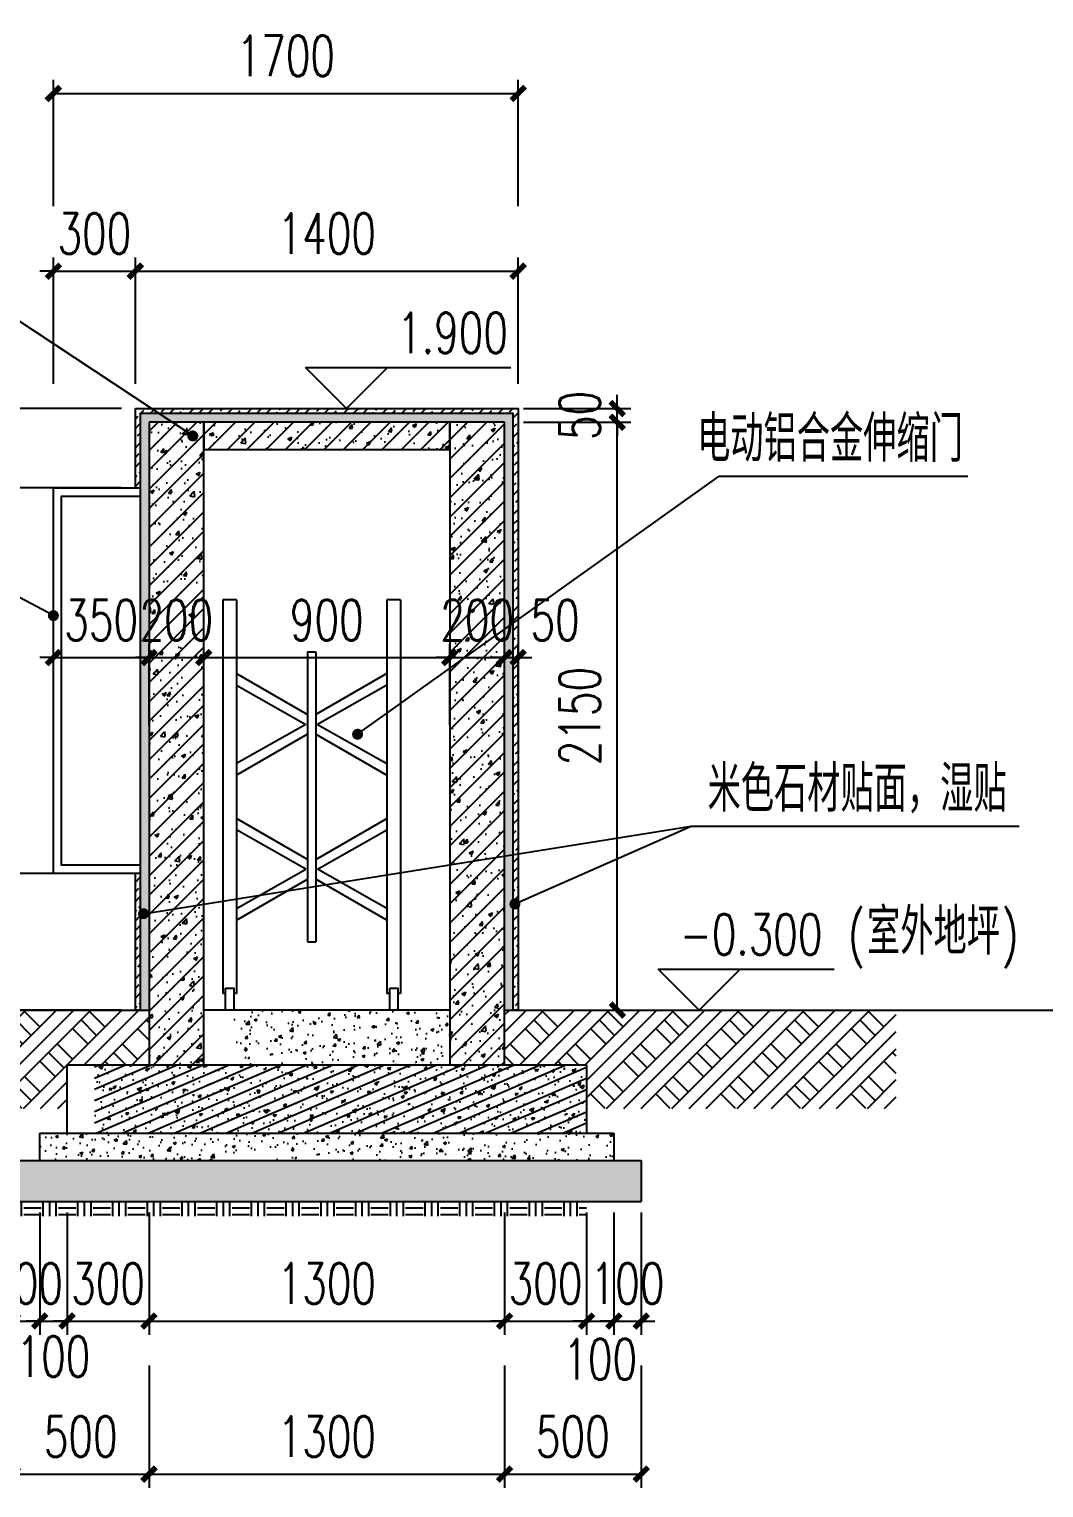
# Model space of a CAD drawing. Extents: x -4210259 to 293730, y -7499 to 868879.
# Drawn here: x -2166551 to -2162840, y 515190 to 520525 of the extents above; entities that cross this region are included whole.
import ezdxf

# ---------------------------------------------------------------- set-up
doc = ezdxf.new("R2010")
doc.units = 0
doc.header["$LTSCALE"] = 1000
doc.header["$MEASUREMENT"] = 0
doc.layers.get('Defpoints').update_dxf_attribs({"color": 210})
for name, color, linetype in [('00-Face', 4, 'Continuous'), ('00-Hatch', 8, 'Continuous'), ('00-ttr..Hatch', 8, 'Continuous'), ('A-AXIS-DP', 126, 'Continuous'), ('A-AXIS-ELEV', 4, 'Continuous'), ('A-AXIS-SYMB', 3, 'Continuous'), ('A-CURTAIN', 134, 'Continuous'), ('A-HATCH-2', 251, 'Continuous'), ('A-SFCE', 30, 'Continuous'), ('AS-COLN', 6, 'Continuous'), ('LAYER1', 9, 'Continuous'), ('PUB_HATCH', 8, 'Continuous'), ('PUB_TEXT', 7, 'Continuous')]:
    doc.layers.add(name, color=color, linetype=linetype)
doc.styles.add('_TCH_DIM', font='SIMPLEX', dxfattribs={"bigfont": 'GBCBIG'})
doc.styles.add('_TCH_DIM_T3', font='SIMPLEX', dxfattribs={"width": 0.705882, "bigfont": 'GBCBIG'})
doc.dimstyles.new('_TCH_ARCH&&50', dxfattribs={"dimtxt": 148.75, "dimasz": 50, "dimexe": 50, "dimexo": 50, "dimgap": 63.125, "dimtad": 1, "dimdec": 0, "dimzin": 0, "dimdsep": 46, "dimtxsty": '_TCH_DIM_T3', "dimblk": 'ARCHTICK', "dimcen": 0.09, "dimclrt": 7, "dimazin": 2, "dimtfac": 1, "dimtdec": 0, "dimtix": 1, "dimtmove": 2, "dimatfit": 3, "dimfxl": 0, "dimtolj": 1, "dimtzin": 0, "dimarcsym": 0})
pattern_1 = [(45, (0, 0), (-35.3553391, 35.3553391), []), (50, (0, 0), (143.4520365, -12.550427), [15, -165]), (355, (0, 0), (-27.750267, 150.438427), [12, -132]), (100.4514, (11.95, -1.05), (115.701876, 137.887908), [12.748038, -140.228422]), (46.1842, (0, 40), (213.44821, -33.103803), [22.5, -247.5]), (96.6356, (17.79, 37.24), (186.932541, 194.823574), [19.122058, -210.3426]), (351.1842, (0, 40), (186.93239, 194.82372), [18, -198]), (21, (20, 30), (119.3814104, -80.523778), [15, -165]), (326, (20, 30), (48.663066, 145.030009), [12, -132]), (71.4514, (29.95, 23.29), (168.044526, 64.506099), [12.748038, -140.228422]), (37.5, (0, 0), (2.4319711, 66.5787708), [0, -130.4, 0, -134, 0, -132.5]), (7.5, (0, 0), (52.6139075, 78.8823424), [0, -76.4, 0, -127.4, 0, -50.5]), (327.5, (-44.6, 0), (106.7644872, -4.5109743), [0, -50, 0, -156, 0, -207]), (317.5, (-64.6, 0), (116.637234, 20.0209965), [0, -65, 0, -103.6, 0, -147])]

# ---------------------------------------------------------------- blocks, each defined once
blk = doc.blocks.new('A$C7D712954')
at = {"layer": 'LAYER1', "color": 250}
for p, q in [((-25, 1500), (-25, 60)), ((-25, 1500), (-25, 60)), ((25, 1500), (-25, 1500)), ((25, 1500), (-25, 1500)), ((25, 1500), (-25, 1500)), ((25, 1500), (25, 60)), ((25, 1500), (25, 60)), ((575, 1500), (575, 60)), ((625, 1500), (575, 1500)), ((625, 1500), (625, 60)), ((285, 1310), (315, 1310)), ((285, 1310), (285, 250)), ((315, 1310), (315, 250)), ((25, 1231.2), (285, 1081.2)), ((575, 1231.2), (315, 1081.2)), ((25, 1188.8), (278.8, 1045)), ((575, 1188.8), (321.2, 1045)), ((278.8, 1045), (25, 901.2)), ((321.2, 1045), (575, 901.2)), ((285, 1008.8), (25, 858.8)), ((315, 1008.8), (575, 858.8)), ((285, 551.2), (25, 701.2)), ((315, 551.2), (575, 701.2)), ((278.8, 515), (25, 658.8)), ((321.2, 515), (575, 658.8)), ((25, 371.2), (278.8, 515)), ((575, 371.2), (321.2, 515)), ((25, 328.8), (285, 478.8)), ((575, 328.8), (315, 478.8)), ((285, 250), (315, 250)), ((-15, 60), (-25, 60)), ((25, 60), (15, 60)), ((585, 60), (575, 60)), ((625, 60), (615, 60))]:
    blk.add_line(p, q, dxfattribs=at)
for points in [[(-15, 80), (15, 80), (15, 0), (-15, 0)], [(585, 80), (615, 80), (615, 0), (585, 0)]]:
    blk.add_lwpolyline(points, close=True, dxfattribs=at)
blk = doc.blocks.new('_ArchTick')
at = {"color": 0, "linetype": 'ByBlock', "const_width": 0.4}
blk.add_lwpolyline([(-0.5, -0.5), (0.5, 0.5)], dxfattribs=at)
blk = doc.blocks.new('*D507')
at = {"layer": 'A-AXIS-DP', "color": 0, "lineweight": -2}
for p, q in [((-2166612.6, 515637.5), (-2166612.6, 515190)), ((-2166112.9, 515637.5), (-2166112.9, 515190)), ((-2166612.6, 515240), (-2166112.9, 515240))]:
    blk.add_line(p, q, dxfattribs=at)
at = {"layer": 'Defpoints', "color": 0}
for p in [(-2166612.6, 515687.5), (-2166112.9, 515687.5), (-2166112.9, 515240)]:
    blk.add_point(p, dxfattribs=at)
at = {"layer": 'A-AXIS-DP', "color": 0, "lineweight": -2, "xscale": 50, "yscale": 50, "zscale": 50, "rotation": 180}
blk.add_blockref('_ArchTick', (-2166612.6, 515240), dxfattribs=at)
at = {"layer": 'A-AXIS-DP', "color": 0, "lineweight": -2, "xscale": 50, "yscale": 50, "zscale": 50}
blk.add_blockref('_ArchTick', (-2166112.9, 515240), dxfattribs=at)
at = {"layer": 'A-AXIS-DP', "color": 7, "insert": (-2166362.7, 515377.5), "char_height": 148.75, "attachment_point": 5, "style": '_TCH_DIM_T3'}
blk.add_mtext('\\A1;500', dxfattribs=at)
blk = doc.blocks.new('*D508')
at = {"layer": 'A-AXIS-DP', "color": 0, "lineweight": -2}
for p, q in [((-2166112.9, 515637.5), (-2166112.9, 515190)), ((-2164812.6, 515637.5), (-2164812.6, 515190)), ((-2166112.9, 515240), (-2164812.6, 515240))]:
    blk.add_line(p, q, dxfattribs=at)
at = {"layer": 'Defpoints', "color": 0}
for p in [(-2166112.9, 515687.5), (-2164812.6, 515687.5), (-2164812.6, 515240)]:
    blk.add_point(p, dxfattribs=at)
at = {"layer": 'A-AXIS-DP', "color": 0, "lineweight": -2, "xscale": 50, "yscale": 50, "zscale": 50, "rotation": 180}
blk.add_blockref('_ArchTick', (-2166112.9, 515240), dxfattribs=at)
at = {"layer": 'A-AXIS-DP', "color": 0, "lineweight": -2, "xscale": 50, "yscale": 50, "zscale": 50}
blk.add_blockref('_ArchTick', (-2164812.6, 515240), dxfattribs=at)
at = {"layer": 'A-AXIS-DP', "color": 7, "insert": (-2165462.7, 515377.5), "char_height": 148.75, "attachment_point": 5, "style": '_TCH_DIM_T3'}
blk.add_mtext('\\A1;1300', dxfattribs=at)
blk = doc.blocks.new('*D509')
at = {"layer": 'A-AXIS-DP', "color": 0, "lineweight": -2}
for p, q in [((-2164812.6, 515637.5), (-2164812.6, 515190)), ((-2164312.6, 515637.5), (-2164312.6, 515190)), ((-2164812.6, 515240), (-2164312.6, 515240))]:
    blk.add_line(p, q, dxfattribs=at)
at = {"layer": 'Defpoints', "color": 0}
for p in [(-2164812.6, 515687.5), (-2164312.6, 515687.5), (-2164312.6, 515240)]:
    blk.add_point(p, dxfattribs=at)
at = {"layer": 'A-AXIS-DP', "color": 0, "lineweight": -2, "xscale": 50, "yscale": 50, "zscale": 50, "rotation": 180}
blk.add_blockref('_ArchTick', (-2164812.6, 515240), dxfattribs=at)
at = {"layer": 'A-AXIS-DP', "color": 0, "lineweight": -2, "xscale": 50, "yscale": 50, "zscale": 50}
blk.add_blockref('_ArchTick', (-2164312.6, 515240), dxfattribs=at)
at = {"layer": 'A-AXIS-DP', "color": 7, "insert": (-2164562.6, 515377.5), "char_height": 148.75, "attachment_point": 5, "style": '_TCH_DIM_T3'}
blk.add_mtext('\\A1;500', dxfattribs=at)
blk = doc.blocks.new('*D510')
at = {"layer": 'A-AXIS-DP', "color": 0, "lineweight": -2}
for p, q in [((-2166612.6, 516197.5), (-2166612.6, 515750)), ((-2166512.6, 516197.5), (-2166512.6, 515750)), ((-2166612.6, 515800), (-2166662.6, 515800)), ((-2166612.6, 515800), (-2166512.6, 515800)), ((-2166512.6, 515800), (-2166462.6, 515800))]:
    blk.add_line(p, q, dxfattribs=at)
at = {"layer": 'Defpoints', "color": 0}
for p in [(-2166612.6, 516247.5), (-2166512.6, 516247.5), (-2166512.6, 515800)]:
    blk.add_point(p, dxfattribs=at)
at = {"layer": 'A-AXIS-DP', "color": 0, "lineweight": -2, "xscale": 50, "yscale": 50, "zscale": 50}
blk.add_blockref('_ArchTick', (-2166612.6, 515800), dxfattribs=at)
at = {"layer": 'A-AXIS-DP', "color": 0, "lineweight": -2, "xscale": 50, "yscale": 50, "zscale": 50, "rotation": 180}
blk.add_blockref('_ArchTick', (-2166512.6, 515800), dxfattribs=at)
at = {"layer": 'A-AXIS-DP', "color": 7, "insert": (-2166562.6, 515937.5), "char_height": 148.75, "attachment_point": 5, "style": '_TCH_DIM_T3'}
blk.add_mtext('\\A1;100', dxfattribs=at)
blk = doc.blocks.new('*D511')
at = {"layer": 'A-AXIS-DP', "color": 0, "lineweight": -2}
for p, q in [((-2166512.6, 516197.5), (-2166512.6, 515750)), ((-2166412.6, 516197.5), (-2166412.6, 515750)), ((-2166512.6, 515800), (-2166562.6, 515800)), ((-2166512.6, 515800), (-2166412.6, 515800)), ((-2166412.6, 515800), (-2166362.6, 515800))]:
    blk.add_line(p, q, dxfattribs=at)
at = {"layer": 'Defpoints', "color": 0}
for p in [(-2166512.6, 516247.5), (-2166412.6, 516247.5), (-2166412.6, 515800)]:
    blk.add_point(p, dxfattribs=at)
at = {"layer": 'A-AXIS-DP', "color": 0, "lineweight": -2, "xscale": 50, "yscale": 50, "zscale": 50}
blk.add_blockref('_ArchTick', (-2166512.6, 515800), dxfattribs=at)
at = {"layer": 'A-AXIS-DP', "color": 0, "lineweight": -2, "xscale": 50, "yscale": 50, "zscale": 50, "rotation": 180}
blk.add_blockref('_ArchTick', (-2166412.6, 515800), dxfattribs=at)
at = {"layer": 'A-AXIS-DP', "color": 7, "insert": (-2166462.6, 515670), "char_height": 148.75, "attachment_point": 5, "style": '_TCH_DIM_T3'}
blk.add_mtext('\\A1;100', dxfattribs=at)
blk = doc.blocks.new('*D512')
at = {"layer": 'A-AXIS-DP', "color": 0, "lineweight": -2}
for p, q in [((-2166412.6, 516197.5), (-2166412.6, 515750)), ((-2166112.9, 516197.5), (-2166112.9, 515750)), ((-2166412.6, 515800), (-2166462.6, 515800)), ((-2166412.6, 515800), (-2166112.9, 515800)), ((-2166112.9, 515800), (-2166062.9, 515800))]:
    blk.add_line(p, q, dxfattribs=at)
at = {"layer": 'Defpoints', "color": 0}
for p in [(-2166412.6, 516247.5), (-2166112.9, 516247.5), (-2166112.9, 515800)]:
    blk.add_point(p, dxfattribs=at)
at = {"layer": 'A-AXIS-DP', "color": 0, "lineweight": -2, "xscale": 50, "yscale": 50, "zscale": 50}
blk.add_blockref('_ArchTick', (-2166412.6, 515800), dxfattribs=at)
at = {"layer": 'A-AXIS-DP', "color": 0, "lineweight": -2, "xscale": 50, "yscale": 50, "zscale": 50, "rotation": 180}
blk.add_blockref('_ArchTick', (-2166112.9, 515800), dxfattribs=at)
at = {"layer": 'A-AXIS-DP', "color": 7, "insert": (-2166262.7, 515937.5), "char_height": 148.75, "attachment_point": 5, "style": '_TCH_DIM_T3'}
blk.add_mtext('\\A1;300', dxfattribs=at)
blk = doc.blocks.new('*D513')
at = {"layer": 'A-AXIS-DP', "color": 0, "lineweight": -2}
for p, q in [((-2166112.9, 516197.5), (-2166112.9, 515750)), ((-2164812.6, 516197.5), (-2164812.6, 515750)), ((-2166112.9, 515800), (-2164812.6, 515800))]:
    blk.add_line(p, q, dxfattribs=at)
at = {"layer": 'Defpoints', "color": 0}
for p in [(-2166112.9, 516247.5), (-2164812.6, 516247.5), (-2164812.6, 515800)]:
    blk.add_point(p, dxfattribs=at)
at = {"layer": 'A-AXIS-DP', "color": 0, "lineweight": -2, "xscale": 50, "yscale": 50, "zscale": 50, "rotation": 180}
blk.add_blockref('_ArchTick', (-2166112.9, 515800), dxfattribs=at)
at = {"layer": 'A-AXIS-DP', "color": 0, "lineweight": -2, "xscale": 50, "yscale": 50, "zscale": 50}
blk.add_blockref('_ArchTick', (-2164812.6, 515800), dxfattribs=at)
at = {"layer": 'A-AXIS-DP', "color": 7, "insert": (-2165462.7, 515937.5), "char_height": 148.75, "attachment_point": 5, "style": '_TCH_DIM_T3'}
blk.add_mtext('\\A1;1300', dxfattribs=at)
blk = doc.blocks.new('*D514')
at = {"layer": 'A-AXIS-DP', "color": 0, "lineweight": -2}
for p, q in [((-2164812.6, 516197.5), (-2164812.6, 515750)), ((-2164512.6, 516197.5), (-2164512.6, 515750)), ((-2164812.6, 515800), (-2164862.6, 515800)), ((-2164812.6, 515800), (-2164512.6, 515800)), ((-2164512.6, 515800), (-2164462.6, 515800))]:
    blk.add_line(p, q, dxfattribs=at)
at = {"layer": 'Defpoints', "color": 0}
for p in [(-2164812.6, 516247.5), (-2164512.6, 516247.5), (-2164512.6, 515800)]:
    blk.add_point(p, dxfattribs=at)
at = {"layer": 'A-AXIS-DP', "color": 0, "lineweight": -2, "xscale": 50, "yscale": 50, "zscale": 50}
blk.add_blockref('_ArchTick', (-2164812.6, 515800), dxfattribs=at)
at = {"layer": 'A-AXIS-DP', "color": 0, "lineweight": -2, "xscale": 50, "yscale": 50, "zscale": 50, "rotation": 180}
blk.add_blockref('_ArchTick', (-2164512.6, 515800), dxfattribs=at)
at = {"layer": 'A-AXIS-DP', "color": 7, "insert": (-2164662.6, 515937.5), "char_height": 148.75, "attachment_point": 5, "style": '_TCH_DIM_T3'}
blk.add_mtext('\\A1;300', dxfattribs=at)
blk = doc.blocks.new('*D515')
at = {"layer": 'A-AXIS-DP', "color": 0, "lineweight": -2}
for p, q in [((-2164512.6, 516197.5), (-2164512.6, 515750)), ((-2164412.6, 516197.5), (-2164412.6, 515750)), ((-2164512.6, 515800), (-2164562.6, 515800)), ((-2164512.6, 515800), (-2164412.6, 515800)), ((-2164412.6, 515800), (-2164362.6, 515800))]:
    blk.add_line(p, q, dxfattribs=at)
at = {"layer": 'Defpoints', "color": 0}
for p in [(-2164512.6, 516247.5), (-2164412.6, 516247.5), (-2164412.6, 515800)]:
    blk.add_point(p, dxfattribs=at)
at = {"layer": 'A-AXIS-DP', "color": 0, "lineweight": -2, "xscale": 50, "yscale": 50, "zscale": 50}
blk.add_blockref('_ArchTick', (-2164512.6, 515800), dxfattribs=at)
at = {"layer": 'A-AXIS-DP', "color": 0, "lineweight": -2, "xscale": 50, "yscale": 50, "zscale": 50, "rotation": 180}
blk.add_blockref('_ArchTick', (-2164412.6, 515800), dxfattribs=at)
at = {"layer": 'A-AXIS-DP', "color": 7, "insert": (-2164462.6, 515660), "char_height": 148.75, "attachment_point": 5, "style": '_TCH_DIM_T3'}
blk.add_mtext('\\A1;100', dxfattribs=at)
blk = doc.blocks.new('*D516')
at = {"layer": 'A-AXIS-DP', "color": 0, "lineweight": -2}
for p, q in [((-2164412.6, 516197.5), (-2164412.6, 515750)), ((-2164312.6, 516197.5), (-2164312.6, 515750)), ((-2164412.6, 515800), (-2164462.6, 515800)), ((-2164412.6, 515800), (-2164312.6, 515800)), ((-2164312.6, 515800), (-2164262.6, 515800))]:
    blk.add_line(p, q, dxfattribs=at)
at = {"layer": 'Defpoints', "color": 0}
for p in [(-2164412.6, 516247.5), (-2164312.6, 516247.5), (-2164312.6, 515800)]:
    blk.add_point(p, dxfattribs=at)
at = {"layer": 'A-AXIS-DP', "color": 0, "lineweight": -2, "xscale": 50, "yscale": 50, "zscale": 50}
blk.add_blockref('_ArchTick', (-2164412.6, 515800), dxfattribs=at)
at = {"layer": 'A-AXIS-DP', "color": 0, "lineweight": -2, "xscale": 50, "yscale": 50, "zscale": 50, "rotation": 180}
blk.add_blockref('_ArchTick', (-2164312.6, 515800), dxfattribs=at)
at = {"layer": 'A-AXIS-DP', "color": 7, "insert": (-2164362.6, 515937.5), "char_height": 148.75, "attachment_point": 5, "style": '_TCH_DIM_T3'}
blk.add_mtext('\\A1;100', dxfattribs=at)
blk = doc.blocks.new('*D556')
at = {"layer": 'A-AXIS-DP', "color": 0, "lineweight": -2}
for p, q in [((-2166462.6, 519877.5), (-2166462.6, 520340)), ((-2164762.6, 519877.5), (-2164762.6, 520340)), ((-2166462.6, 520290), (-2164762.6, 520290))]:
    blk.add_line(p, q, dxfattribs=at)
at = {"layer": 'Defpoints', "color": 0}
for p in [(-2164762.6, 520290), (-2166462.6, 519827.5), (-2164762.6, 519827.5)]:
    blk.add_point(p, dxfattribs=at)
at = {"layer": 'A-AXIS-DP', "color": 0, "lineweight": -2, "xscale": 50, "yscale": 50, "zscale": 50, "rotation": 180}
blk.add_blockref('_ArchTick', (-2166462.6, 520290), dxfattribs=at)
at = {"layer": 'A-AXIS-DP', "color": 0, "lineweight": -2, "xscale": 50, "yscale": 50, "zscale": 50}
blk.add_blockref('_ArchTick', (-2164762.6, 520290), dxfattribs=at)
at = {"layer": 'A-AXIS-DP', "color": 7, "insert": (-2165612.6, 520427.5), "char_height": 148.75, "attachment_point": 5, "style": '_TCH_DIM_T3'}
blk.add_mtext('\\A1;1700', dxfattribs=at)
blk = doc.blocks.new('*D567')
at = {"layer": 'A-AXIS-DP', "color": 0, "lineweight": -2}
for p, q in [((-2166212.9, 517437.5), (-2166850, 517437.5)), ((-2166800, 516937.5), (-2166800, 517437.5)), ((-2166212.9, 516937.5), (-2166850, 516937.5))]:
    blk.add_line(p, q, dxfattribs=at)
at = {"layer": 'Defpoints', "color": 0}
for p in [(-2166800, 517437.5), (-2166162.9, 517437.5), (-2166162.9, 516937.5)]:
    blk.add_point(p, dxfattribs=at)
at = {"layer": 'A-AXIS-DP', "color": 0, "lineweight": -2, "xscale": 50, "yscale": 50, "zscale": 50}
for p, rotation in [((-2166800, 517437.5), 90), ((-2166800, 516937.5), 270)]:
    blk.add_blockref('_ArchTick', p, dxfattribs=dict(at, rotation=rotation))
at = {"layer": 'A-AXIS-DP', "color": 7, "insert": (-2166937.5, 517187.5), "char_height": 148.75, "attachment_point": 5, "rotation": 90, "style": '_TCH_DIM_T3'}
blk.add_mtext('\\A1;500', dxfattribs=at)
blk = doc.blocks.new('*D568')
at = {"layer": 'A-AXIS-DP', "color": 0, "lineweight": -2}
for p, q in [((-2166212.9, 518847.1), (-2166850, 518847.1)), ((-2166800, 517437.5), (-2166800, 518847.1)), ((-2166212.9, 517437.5), (-2166850, 517437.5))]:
    blk.add_line(p, q, dxfattribs=at)
at = {"layer": 'Defpoints', "color": 0}
for p in [(-2166800, 518847.1), (-2166162.9, 518847.1), (-2166162.9, 517437.5)]:
    blk.add_point(p, dxfattribs=at)
at = {"layer": 'A-AXIS-DP', "color": 0, "lineweight": -2, "xscale": 50, "yscale": 50, "zscale": 50}
for p, rotation in [((-2166800, 518847.1), 90), ((-2166800, 517437.5), 270)]:
    blk.add_blockref('_ArchTick', p, dxfattribs=dict(at, rotation=rotation))
at = {"layer": 'A-AXIS-DP', "color": 7, "insert": (-2166937.5, 518142.3), "char_height": 148.75, "attachment_point": 5, "rotation": 90, "style": '_TCH_DIM_T3'}
blk.add_mtext('\\A1;Y', dxfattribs=at)
blk = doc.blocks.new('*D569')
at = {"layer": 'A-AXIS-DP', "color": 0, "lineweight": -2}
for p, q in [((-2166212.9, 519137.5), (-2166850, 519137.5)), ((-2166800, 518847.1), (-2166800, 519137.5)), ((-2166212.9, 518847.1), (-2166850, 518847.1))]:
    blk.add_line(p, q, dxfattribs=at)
at = {"layer": 'Defpoints', "color": 0}
for p in [(-2166800, 519137.5), (-2166162.9, 519137.5), (-2166162.9, 518847.1)]:
    blk.add_point(p, dxfattribs=at)
at = {"layer": 'A-AXIS-DP', "color": 0, "lineweight": -2, "xscale": 50, "yscale": 50, "zscale": 50}
for p, rotation in [((-2166800, 519137.5), 90), ((-2166800, 518847.1), 270)]:
    blk.add_blockref('_ArchTick', p, dxfattribs=dict(at, rotation=rotation))
at = {"layer": 'A-AXIS-DP', "color": 7, "insert": (-2166937.5, 518992.3), "char_height": 148.75, "attachment_point": 5, "rotation": 90, "style": '_TCH_DIM_T3'}
blk.add_mtext('\\A1;X', dxfattribs=at)
blk = doc.blocks.new('*D570')
at = {"layer": 'A-AXIS-DP', "color": 0, "lineweight": -2}
for p, q in [((-2164742.7, 519087.5), (-2164350, 519087.5)), ((-2164400, 516937.5), (-2164400, 519087.5)), ((-2164742.7, 516937.5), (-2164350, 516937.5))]:
    blk.add_line(p, q, dxfattribs=at)
at = {"layer": 'Defpoints', "color": 0}
for p in [(-2164792.7, 519087.5), (-2164400, 519087.5), (-2164792.7, 516937.5)]:
    blk.add_point(p, dxfattribs=at)
at = {"layer": 'A-AXIS-DP', "color": 0, "lineweight": -2, "xscale": 50, "yscale": 50, "zscale": 50}
for p, rotation in [((-2164400, 519087.5), 90), ((-2164400, 516937.5), 270)]:
    blk.add_blockref('_ArchTick', p, dxfattribs=dict(at, rotation=rotation))
at = {"layer": 'A-AXIS-DP', "color": 7, "insert": (-2164537.5, 518012.5), "char_height": 148.75, "attachment_point": 5, "rotation": 90, "style": '_TCH_DIM_T3'}
blk.add_mtext('\\A1;2150', dxfattribs=at)
blk = doc.blocks.new('*D571')
at = {"layer": 'A-AXIS-DP', "color": 0, "lineweight": -2}
for p, q in [((-2164400, 519137.5), (-2164400, 519187.5)), ((-2164742.7, 519137.5), (-2164350, 519137.5)), ((-2164400, 519087.5), (-2164400, 519137.5)), ((-2164742.7, 519087.5), (-2164350, 519087.5)), ((-2164400, 519087.5), (-2164400, 519037.5))]:
    blk.add_line(p, q, dxfattribs=at)
at = {"layer": 'Defpoints', "color": 0}
for p in [(-2164792.7, 519137.5), (-2164400, 519137.5), (-2164792.7, 519087.5)]:
    blk.add_point(p, dxfattribs=at)
at = {"layer": 'A-AXIS-DP', "color": 0, "lineweight": -2, "xscale": 50, "yscale": 50, "zscale": 50}
for p, rotation in [((-2164400, 519137.5), 270), ((-2164400, 519087.5), 90)]:
    blk.add_blockref('_ArchTick', p, dxfattribs=dict(at, rotation=rotation))
at = {"layer": 'A-AXIS-DP', "color": 7, "insert": (-2164537.5, 519112.5), "char_height": 148.75, "attachment_point": 5, "rotation": 90, "style": '_TCH_DIM_T3'}
blk.add_mtext('\\A1;50', dxfattribs=at)
blk = doc.blocks.new('*D572')
at = {"layer": 'A-AXIS-DP', "color": 0, "lineweight": -2}
for p, q in [((-2166462.6, 519640), (-2166512.6, 519640)), ((-2166462.6, 519227.5), (-2166462.6, 519690)), ((-2166462.6, 519640), (-2166162.9, 519640)), ((-2166162.9, 519227.5), (-2166162.9, 519690)), ((-2166162.9, 519640), (-2166112.9, 519640))]:
    blk.add_line(p, q, dxfattribs=at)
at = {"layer": 'Defpoints', "color": 0}
for p in [(-2166162.9, 519640), (-2166462.6, 519177.5), (-2166162.9, 519177.5)]:
    blk.add_point(p, dxfattribs=at)
at = {"layer": 'A-AXIS-DP', "color": 0, "lineweight": -2, "xscale": 50, "yscale": 50, "zscale": 50}
blk.add_blockref('_ArchTick', (-2166462.6, 519640), dxfattribs=at)
at = {"layer": 'A-AXIS-DP', "color": 0, "lineweight": -2, "xscale": 50, "yscale": 50, "zscale": 50, "rotation": 180}
blk.add_blockref('_ArchTick', (-2166162.9, 519640), dxfattribs=at)
at = {"layer": 'A-AXIS-DP', "color": 7, "insert": (-2166312.7, 519777.5), "char_height": 148.75, "attachment_point": 5, "style": '_TCH_DIM_T3'}
blk.add_mtext('\\A1;300', dxfattribs=at)
blk = doc.blocks.new('*D573')
at = {"layer": 'A-AXIS-DP', "color": 0, "lineweight": -2}
for p, q in [((-2166162.9, 519227.5), (-2166162.9, 519690)), ((-2166162.9, 519640), (-2164762.6, 519640)), ((-2164762.6, 519227.5), (-2164762.6, 519690))]:
    blk.add_line(p, q, dxfattribs=at)
at = {"layer": 'Defpoints', "color": 0}
for p in [(-2164762.6, 519640), (-2166162.9, 519177.5), (-2164762.6, 519177.5)]:
    blk.add_point(p, dxfattribs=at)
at = {"layer": 'A-AXIS-DP', "color": 0, "lineweight": -2, "xscale": 50, "yscale": 50, "zscale": 50, "rotation": 180}
blk.add_blockref('_ArchTick', (-2166162.9, 519640), dxfattribs=at)
at = {"layer": 'A-AXIS-DP', "color": 0, "lineweight": -2, "xscale": 50, "yscale": 50, "zscale": 50}
blk.add_blockref('_ArchTick', (-2164762.6, 519640), dxfattribs=at)
at = {"layer": 'A-AXIS-DP', "color": 7, "insert": (-2165462.7, 519777.5), "char_height": 148.75, "attachment_point": 5, "style": '_TCH_DIM_T3'}
blk.add_mtext('\\A1;1400', dxfattribs=at)
blk = doc.blocks.new('*D574')
at = {"layer": 'A-AXIS-DP', "color": 0, "lineweight": -2}
for p, q in [((-2166462.6, 517980), (-2166462.6, 518276.6)), ((-2166112.9, 517980), (-2166112.9, 518276.6)), ((-2166462.6, 518226.6), (-2166512.6, 518226.6)), ((-2166462.6, 518226.6), (-2166112.9, 518226.6)), ((-2166112.9, 518226.6), (-2166062.9, 518226.6))]:
    blk.add_line(p, q, dxfattribs=at)
at = {"layer": 'Defpoints', "color": 0}
for p in [(-2166112.9, 518226.6), (-2166462.6, 517930), (-2166112.9, 517930)]:
    blk.add_point(p, dxfattribs=at)
at = {"layer": 'A-AXIS-DP', "color": 0, "lineweight": -2, "xscale": 50, "yscale": 50, "zscale": 50}
blk.add_blockref('_ArchTick', (-2166462.6, 518226.6), dxfattribs=at)
at = {"layer": 'A-AXIS-DP', "color": 0, "lineweight": -2, "xscale": 50, "yscale": 50, "zscale": 50, "rotation": 180}
blk.add_blockref('_ArchTick', (-2166112.9, 518226.6), dxfattribs=at)
at = {"layer": 'A-AXIS-DP', "color": 7, "insert": (-2166287.7, 518364.1), "char_height": 148.75, "attachment_point": 5, "style": '_TCH_DIM_T3'}
blk.add_mtext('\\A1;350', dxfattribs=at)
blk = doc.blocks.new('*D575')
at = {"layer": 'A-AXIS-DP', "color": 0, "lineweight": -2}
for p, q in [((-2166112.9, 517980), (-2166112.9, 518276.6)), ((-2165912.9, 517980), (-2165912.9, 518276.6)), ((-2166112.9, 518226.6), (-2166162.9, 518226.6)), ((-2166112.9, 518226.6), (-2165912.9, 518226.6)), ((-2165912.9, 518226.6), (-2165862.9, 518226.6))]:
    blk.add_line(p, q, dxfattribs=at)
at = {"layer": 'Defpoints', "color": 0}
for p in [(-2165912.9, 518226.6), (-2166112.9, 517930), (-2165912.9, 517930)]:
    blk.add_point(p, dxfattribs=at)
at = {"layer": 'A-AXIS-DP', "color": 0, "lineweight": -2, "xscale": 50, "yscale": 50, "zscale": 50}
blk.add_blockref('_ArchTick', (-2166112.9, 518226.6), dxfattribs=at)
at = {"layer": 'A-AXIS-DP', "color": 0, "lineweight": -2, "xscale": 50, "yscale": 50, "zscale": 50, "rotation": 180}
blk.add_blockref('_ArchTick', (-2165912.9, 518226.6), dxfattribs=at)
at = {"layer": 'A-AXIS-DP', "color": 7, "insert": (-2166012.9, 518364.1), "char_height": 148.75, "attachment_point": 5, "style": '_TCH_DIM_T3'}
blk.add_mtext('\\A1;200', dxfattribs=at)
blk = doc.blocks.new('*D576')
at = {"layer": 'A-AXIS-DP', "color": 0, "lineweight": -2}
for p, q in [((-2165912.9, 517980), (-2165912.9, 518276.6)), ((-2165012.6, 517980), (-2165012.6, 518276.6)), ((-2165912.9, 518226.6), (-2165012.6, 518226.6))]:
    blk.add_line(p, q, dxfattribs=at)
at = {"layer": 'Defpoints', "color": 0}
for p in [(-2165012.6, 518226.6), (-2165912.9, 517930), (-2165012.6, 517930)]:
    blk.add_point(p, dxfattribs=at)
at = {"layer": 'A-AXIS-DP', "color": 0, "lineweight": -2, "xscale": 50, "yscale": 50, "zscale": 50, "rotation": 180}
blk.add_blockref('_ArchTick', (-2165912.9, 518226.6), dxfattribs=at)
at = {"layer": 'A-AXIS-DP', "color": 0, "lineweight": -2, "xscale": 50, "yscale": 50, "zscale": 50}
blk.add_blockref('_ArchTick', (-2165012.6, 518226.6), dxfattribs=at)
at = {"layer": 'A-AXIS-DP', "color": 7, "insert": (-2165462.7, 518364.1), "char_height": 148.75, "attachment_point": 5, "style": '_TCH_DIM_T3'}
blk.add_mtext('\\A1;900', dxfattribs=at)
blk = doc.blocks.new('*D577')
at = {"layer": 'A-AXIS-DP', "color": 0, "lineweight": -2}
for p, q in [((-2165012.6, 517980), (-2165012.6, 518276.6)), ((-2164812.6, 517980), (-2164812.6, 518276.6)), ((-2165012.6, 518226.6), (-2165062.6, 518226.6)), ((-2165012.6, 518226.6), (-2164812.6, 518226.6)), ((-2164812.6, 518226.6), (-2164762.6, 518226.6))]:
    blk.add_line(p, q, dxfattribs=at)
at = {"layer": 'Defpoints', "color": 0}
for p in [(-2164812.6, 518226.6), (-2165012.6, 517930), (-2164812.6, 517930)]:
    blk.add_point(p, dxfattribs=at)
at = {"layer": 'A-AXIS-DP', "color": 0, "lineweight": -2, "xscale": 50, "yscale": 50, "zscale": 50}
blk.add_blockref('_ArchTick', (-2165012.6, 518226.6), dxfattribs=at)
at = {"layer": 'A-AXIS-DP', "color": 0, "lineweight": -2, "xscale": 50, "yscale": 50, "zscale": 50, "rotation": 180}
blk.add_blockref('_ArchTick', (-2164812.6, 518226.6), dxfattribs=at)
at = {"layer": 'A-AXIS-DP', "color": 7, "insert": (-2164912.6, 518364.1), "char_height": 148.75, "attachment_point": 5, "style": '_TCH_DIM_T3'}
blk.add_mtext('\\A1;200', dxfattribs=at)
blk = doc.blocks.new('*D578')
at = {"layer": 'A-AXIS-DP', "color": 0, "lineweight": -2}
for p, q in [((-2164812.6, 517980), (-2164812.6, 518276.6)), ((-2164762.6, 517980), (-2164762.6, 518276.6)), ((-2164812.6, 518226.6), (-2164862.6, 518226.6)), ((-2164812.6, 518226.6), (-2164762.6, 518226.6)), ((-2164762.6, 518226.6), (-2164712.6, 518226.6))]:
    blk.add_line(p, q, dxfattribs=at)
at = {"layer": 'Defpoints', "color": 0}
for p in [(-2164762.6, 518226.6), (-2164812.6, 517930), (-2164762.6, 517930)]:
    blk.add_point(p, dxfattribs=at)
at = {"layer": 'A-AXIS-DP', "color": 0, "lineweight": -2, "xscale": 50, "yscale": 50, "zscale": 50}
blk.add_blockref('_ArchTick', (-2164812.6, 518226.6), dxfattribs=at)
at = {"layer": 'A-AXIS-DP', "color": 0, "lineweight": -2, "xscale": 50, "yscale": 50, "zscale": 50, "rotation": 180}
blk.add_blockref('_ArchTick', (-2164762.6, 518226.6), dxfattribs=at)
at = {"layer": 'A-AXIS-DP', "color": 7, "insert": (-2164627.6, 518364.1), "char_height": 148.75, "attachment_point": 5, "style": '_TCH_DIM_T3'}
blk.add_mtext('\\A1;50', dxfattribs=at)

msp = doc.modelspace()

# ---------------------------------------------------------------- hatches: boundary and pattern name
h = msp.add_hatch()
h.set_pattern_fill('混凝土', color=8, scale=15, angle=-21.6976, style=0, double=1)
h.set_pattern_definition([(50, (-2165438.37, 516806.435), (107.589, -9.413), [11.25, -123.75]), (355, (-2165438.37, 516806.44), (-20.813, 112.83), [9, -99]), (100.451, (-2165429.4, 516805.65), (86.776, 103.416), [9.56, -105.171]), (46.184, (-2165438.37, 516836.44), (160.086, -24.828), [16.875, -185.625]), (96.636, (-2165425.03, 516834.37), (140.2, 146.12), [14.34, -157.757]), (351.184, (-2165438.37, 516836.44), (140.2, 146.12), [13.5, -148.5]), (21, (-2165423.37, 516828.935), (89.536, -60.393), [11.25, -123.75]), (326, (-2165423.37, 516828.94), (36.497, 108.773), [9, -99]), (71.45, (-2165415.91, 516823.9), (126.033, 48.38), [9.56, -105.171]), (37.5, (-2165438.367, 516806.435), (1.824, 49.934), [0, -97.8, 0, -100.5, 0, -99.375]), (7.5, (-2165438.367, 516806.435), (39.4604, 59.162), [0, -57.3, 0, -95.55, 0, -37.875]), (327.5, (-2165471.817, 516806.435), (80.0734, -3.3832), [0, -37.5, 0, -117, 0, -155.25]), (317.5, (-2165486.82, 516806.435), (87.478, 15.016), [0, -48.75, 0, -77.7, 0, -110.25])])
h.paths.add_polyline_path([(-2165012.6, 516937.5), (-2165812.9, 516937.5), (-2165812.9, 516737.5), (-2165012.6, 516737.5)])
h = msp.add_hatch()
h.set_pattern_fill('混凝土', color=8, scale=15, angle=-21.6976, style=0, double=1)
h.set_pattern_definition([(50, (-2165266.6, 516440.4), (107.589, -9.413), [11.25, -123.75]), (355, (-2165266.6, 516440.4), (-20.813, 112.829), [9, -99]), (100.451, (-2165257.64, 516439.61), (86.776, 103.416), [9.561, -105.171]), (46.184, (-2165266.6, 516470.4), (160.086, -24.828), [16.875, -185.625]), (96.636, (-2165253.26, 516468.33), (140.2, 146.118), [14.342, -157.757]), (351.184, (-2165266.6, 516470.4), (140.2, 146.118), [13.5, -148.5]), (21, (-2165251.6, 516462.9), (89.536, -60.393), [11.25, -123.75]), (326, (-2165251.6, 516462.9), (36.497, 108.7725), [9, -99]), (71.451, (-2165244.14, 516457.86), (126.033, 48.38), [9.561, -105.171]), (37.5, (-2165266.603, 516440.397), (1.824, 49.9341), [0, -97.8, 0, -100.5, 0, -99.375]), (7.5, (-2165266.603, 516440.397), (39.4604, 59.1618), [0, -57.3, 0, -95.55, 0, -37.875]), (327.5, (-2165300.053, 516440.397), (80.0734, -3.3832), [0, -37.5, 0, -117, 0, -155.25]), (317.5, (-2165315.05, 516440.4), (87.478, 15.0157), [0, -48.75, 0, -77.7, 0, -110.25])])
h.paths.add_polyline_path([(-2164412.6, 516387.5), (-2164412.6, 516487.5), (-2166512.6, 516487.5), (-2166512.6, 516387.5)])
at = {"layer": '00-Hatch'}
h = msp.add_hatch(dxfattribs=at)
h.set_pattern_fill('钢筋混凝土', color=256, scale=15, angle=-21.6976, style=0, double=1)
h.set_pattern_definition([(23.3024225, (-5660, 0), (-14.8344125, 34.44111213), []), (28.3024225, (-5660, 0), (96.4861615, -48.5223725), [11.25, -123.75]), (333.3024225, (-5660, 0), (22.375575, 112.529306), [9, -99]), (78.7538225, (-5651.96, -4.04), (118.8617856, 64.0068405), [9.5610285, -105.171317]), (24.4866225, (-5648.91, 27.87), (139.564723, -82.253803), [16.875, -185.625]), (74.9380225, (-5637.28, 21.02), (184.286825, 83.932212), [14.341543, -157.75695]), (329.4866225, (-5648.91, 27.87), (184.286759, 83.932356), [13.5, -148.5]), (359.3024225, (-5637.74, 15.36), (60.8645854, -89.2160426), [11.25, -123.75]), (304.3024225, (-5637.74, 15.36), (74.125409, 87.572455), [9, -99]), (49.7538225, (-5632.67, 7.93), (134.989992, -1.643693), [9.5610285, -105.171317]), (15.8024225, (-5660, 0), (20.155748, 45.7218205), [0, -97.8, 0, -100.5, 0, -99.375]), (345.8024225, (-5660, 0), (58.5371318, 40.3812239), [0, -57.3, 0, -95.55, 0, -37.875]), (305.8024225, (-5691.08, 12.367), (73.14921794, -32.7472444), [0, -37.5, 0, -117, 0, -155.25]), (295.8024225, (-5705.02, 17.91), (86.8313913, -18.389388), [0, -48.75, 0, -77.7, 0, -110.25])])
h.paths.add_polyline_path([(-2164512.6, 516737.5), (-2165012.6, 516737.5), (-2166012.6, 516737.5), (-2166012.9, 516737.5), (-2166312.6, 516737.5), (-2166312.6, 516487.5), (-2164512.6, 516487.5)])
h = msp.add_hatch(dxfattribs=at)
h.set_pattern_fill('EARTH', color=256, scale=20, angle=-21.6976, style=0)
h.set_pattern_definition([(360, (-2337767.164, 379029.98), (63.5, 63.5), [63.5, -63.5]), (360, (-2337767.164, 379053.79), (63.5, 63.5), [63.5, -63.5]), (360, (-2337767.164, 379077.605), (63.5, 63.5), [63.5, -63.5]), (90, (-2337759.227, 379085.54), (-63.5, 63.5), [63.5, -63.5]), (90, (-2337735.414, 379085.54), (-63.5, 63.5), [63.5, -63.5]), (90, (-2337711.6, 379085.54), (-63.5, 63.5), [63.5, -63.5])])
h.paths.add_polyline_path([(-2166712.6, 516237.5), (-2164512.6, 516237.5), (-2164512.6, 516183.6), (-2166712.6, 516183.6)])
at = {"layer": '00-ttr..Hatch'}
h = msp.add_hatch(dxfattribs=at)
h.set_pattern_fill('GRAVEL', color=256, scale=20, angle=-21.6976, style=0, double=1)
h.set_pattern_definition([(228.0128, (-2165287.204, 516445.441), (-1219.20104, -1371.60169), [20.503, -2029.83]), (184.9697, (-2165300.92, 516430.201), (1828.80296, 152.398925), [35.1843, -3483.24]), (132.5104, (-2165335.972, 516427.153), (1523.99889, -1676.40164), [24.809, -2456.082]), (267.2737, (-2165395.408, 516389.053), (152.39934, 3047.99902), [32.0403, -3171.984]), (292.8337, (-2165396.932, 516357.049), (-762.002163, 1828.80104), [31.418, -3110.388]), (357.2737, (-2165384.74, 516328.093), (-3047.99902, 152.39934), [32.0403, -3171.984]), (37.6942, (-2165352.736, 516326.569), (-1981.201252, -1523.998641), [42.3716, -4194.786]), (72.2553, (-2165319.208, 516352.477), (1066.802134, 3352.800972), [40.003, -3960.318]), (121.4296, (-2165307.016, 516390.577), (-1219.200314, 1981.19767), [32.149, -3182.73]), (175.2364, (-2165323.78, 516418.009), (1676.39868, -152.39857), [36.703, -1798.434]), (222.3974, (-2165360.356, 516421.057), (-1828.800055, -1676.397819), [47.4647, -4699.008]), (138.8141, (-2165244.532, 516387.529), (-1066.79932, 914.3986), [16.2, -1603.836]), (171.4692, (-2165256.724, 516398.197), (1981.196976, -304.80077), [30.821, -3051.276]), (225, (-2165287.2, 516402.77), (-3e-14, -152.4), [21.553, -193.973]), (203.1986, (-2165297.872, 516421.057), (762.00257, 304.80134), [11.606, -1149.036]), (291.8014, (-2165308.54, 516416.485), (-152.4001, 457.2003), [16.414, -804.288]), (30.9638, (-2165302.444, 516401.245), (457.1995, 304.80024), [26.659, -861.978]), (161.565, (-2165279.584, 516414.96), (304.8001, -152.3998), [19.277, -462.654]), (16.3895, (-2165396.932, 516416.485), (1524.00084, 457.19905), [27.005, -2673.528]), (70.3462, (-2165371.024, 516424.105), (-609.5983, -1676.39763), [22.656, -2242.932]), (293.1986, (-2165279.584, 516445.44), (-304.80134, 762.00257), [23.213, -1137.432]), (343.6105, (-2165270.44, 516424.105), (-1524.00084, 457.19905), [27.005, -2673.528]), (339.444, (-2165396.932, 516321.997), (-762.00095, 304.79963), [26.042, -1276.062]), (294.7751, (-2165372.548, 516312.853), (-761.99822, 1676.39922), [21.82, -2160.216]), (66.8014, (-2165278.06, 516293.04), (304.80134, 762.00257), [23.213, -1137.432]), (17.354, (-2165268.916, 516314.377), (-1981.200107, -609.59908), [25.547, -2529.144]), (69.444, (-2165352.736, 516293.041), (-304.79963, -762.00095), [13.021, -1289.088]), (101.31, (-2165287.204, 516293.04), (-152.39925, 609.59805), [7.771, -769.32]), (165.9638, (-2165288.73, 516300.66), (457.2003, -152.3997), [31.418, -596.943]), (186.009, (-2165319.208, 516308.281), (1523.997753, 152.399644), [29.116, -2882.484]), (303.69, (-2165302.444, 516387.53), (-152.4, 304.7997), [21.98, -527.507]), (353.1572, (-2165290.252, 516369.241), (2590.801071, -304.801365), [38.3734, -3798.96]), (60.9454, (-2165252.152, 516364.669), (-609.59858, -1066.79746), [15.6905, -1553.364]), (90, (-2165244.53, 516378.38), (-152.4, 152.4), [9.144, -143.256]), (120.2564, (-2165322.256, 516312.853), (609.59871, -1066.79946), [21.172, -2096.034]), (48.0128, (-2165332.924, 516331.141), (1219.20104, 1371.60169), [41.0066, -2009.328]), (360, (-2165305.49, 516361.62), (152.4, 152.4), [39.624, -112.776]), (325.3048, (-2165265.868, 516361.621), (-1523.99736, 1066.8001), [24.0966, -2385.558]), (254.0546, (-2165246.056, 516347.905), (-152.4004, -609.60145), [22.19, -1087.302]), (207.646, (-2165252.152, 516326.569), (-2895.598983, -1524.000958), [36.1287, -3576.75]), (175.4261, (-2165284.156, 516309.805), (-1981.200456, 152.399263), [38.2217, -3783.948]), (175.4261, (-2165284.156, 516309.805), (-1981.200456, 152.399263), [38.2217, -3783.948])])
h.paths.add_polyline_path([(-2166612.6, 516387.5), (-2166612.6, 516237.5), (-2164312.6, 516237.5), (-2164312.6, 516387.5)])
at = {"layer": 'A-HATCH-2'}
h = msp.add_hatch(dxfattribs=at)
h.set_pattern_fill('天然石材', color=256, scale=10)
h.set_pattern_definition([(45, (100, 17.95), (-35.3553532, 35.3553532), []), (45, (117.387, 0), (-35.3553532, 35.3553532), [19.73685, -11.2782])])
h.paths.add_polyline_path([(-2166144.9, 519119.5), (-2164780.6, 519119.5), (-2164780.6, 516937.5), (-2164762.6, 516937.5), (-2164762.6, 519137.5), (-2166162.9, 519137.5), (-2166162.9, 518847.1), (-2166144.9, 518847.1)])
h = msp.add_hatch(dxfattribs=at)
h.set_pattern_fill('AR-SAND', color=256, scale=5, style=0)
h.set_pattern_definition([(37.5, (100, 0), (-0.400007824, 12.235330933), [0, -9.652, 0, -10.795, 0, -10.31875]), (7.5, (100, 0), (11.23808208, 17.92062751), [0, -5.207, 0, -8.6995, 0, -3.33375]), (327.5, (92.19, 9e-16), (19.774809256, 0.035929617), [0, -3.175, 0, -11.43, 0, -14.9225]), (317.5, (92.19, 9e-16), (19.08891131, 5.57323308), [0, -1.5875, 0, -7.493, 0, -8.5725])])
h.paths.add_polyline_path([(-2164780.6, 519119.5), (-2166144.9, 519119.5), (-2166144.9, 518847.1), (-2166144.9, 517437.5), (-2166144.9, 516937.5), (-2166112.9, 516937.5), (-2166112.9, 519087.6), (-2165812.9, 519087.6), (-2165012.6, 519087.6), (-2164812.6, 519087.6), (-2164812.6, 516937.5), (-2164780.6, 516937.5)])
h = msp.add_hatch(dxfattribs=at)
h.set_pattern_fill('天然石材', color=256, scale=10)
h.set_pattern_definition([(45, (5790, 17.95), (-35.3553532, 35.3553532), []), (45, (5807.387, 0), (-35.3553532, 35.3553532), [19.73685, -11.2782])])
h.paths.add_polyline_path([(-2166162.9, 517437.5), (-2166144.9, 517437.5), (-2166144.9, 516937.5), (-2166162.9, 516937.5)])
h = msp.add_hatch(dxfattribs=at)
h.set_pattern_fill('夯实土壤', color=256, scale=30)
h.set_pattern_definition([(45, (-2983458.6, 690633.49), (-119.218203, 119.218203), []), (45, (-2983395.6, 690633.49), (-119.218203, 119.218203), []), (45, (-2983332.6, 690633.49), (-119.218203, 119.218203), []), (135, (-2983458.6, 690633.49), (-119.218203, -119.218203), [79.5, -89.1]), (135, (-2983427.1, 690664.99), (-119.218203, -119.218203), [79.5, -89.1]), (135, (-2983395.6, 690696.49), (-119.218203, -119.218203), [79.5, -89.1])])
h.paths.add_polyline_path([(-2168409.8, 516937.5), (-2168409.8, 516577.9), (-2167003.1, 516577.9), (-2166964.9, 516682.9), (-2166927.8, 516472.9), (-2166890.6, 516577.9), (-2166412.6, 516577.9), (-2166412.6, 516737.5), (-2166112.6, 516737.5), (-2166112.9, 516937.5)])
h = msp.add_hatch(dxfattribs=at)
h.set_pattern_fill('夯实土壤', color=256, scale=30)
h.set_pattern_definition([(45, (-2982517.29, 690633.49), (-119.218203, 119.218203), []), (45, (-2982454.29, 690633.49), (-119.218203, 119.218203), []), (45, (-2982391.29, 690633.49), (-119.218203, 119.218203), []), (135, (-2982517.29, 690633.49), (-119.218203, -119.218203), [79.5, -89.1]), (135, (-2982485.79, 690664.99), (-119.218203, -119.218203), [79.5, -89.1]), (135, (-2982454.29, 690696.49), (-119.218203, -119.218203), [79.5, -89.1])])
h.paths.add_polyline_path([(-2163380, 516577.9), (-2163380, 516937.5), (-2164812.6, 516937.5), (-2164812.6, 516737.5), (-2164512.6, 516737.5), (-2164512.6, 516577.9)])
at = {"layer": 'PUB_HATCH'}
h = msp.add_hatch(dxfattribs=at)
h.set_pattern_fill('钢筋混凝土', color=256, scale=20, style=0)
h.set_pattern_definition(pattern_1)
h.paths.add_polyline_path([(-2166112.9, 516737.5), (-2165912.9, 516737.5), (-2165912.9, 519087.6), (-2166112.9, 519087.6)])
h = msp.add_hatch(dxfattribs=at)
h.set_pattern_fill('钢筋混凝土', color=256, scale=20, style=0)
h.set_pattern_definition(pattern_1)
h.paths.add_polyline_path([(-2165912.9, 518987.6), (-2165012.6, 518987.6), (-2165012.6, 519087.6), (-2165912.9, 519087.6)])
h = msp.add_hatch(dxfattribs=at)
h.set_pattern_fill('钢筋混凝土', color=256, scale=20, style=0)
h.set_pattern_definition(pattern_1)
h.paths.add_polyline_path([(-2164812.6, 516737.5), (-2164812.6, 519087.6), (-2165012.6, 519087.6), (-2165012.6, 516737.5)])

# ---------------------------------------------------------------- linework, layer by layer
at = {"layer": '00-Face', "color": 5}
msp.add_line((-2164512.6, 516737.5), (-2164512.6, 516487.5), dxfattribs=at)
at = {"layer": 'A-AXIS-ELEV'}
for p, q in [((-2165390, 519137.5), (-2165540, 519287.5)), ((-2165540, 519287.5), (-2164790, 519287.5)), ((-2165390, 519137.5), (-2165240, 519287.5)), ((-2165740, 519137.5), (-2165240, 519137.5)), ((-2164100.1, 516937.5), (-2164250.1, 517087.5)), ((-2164250.1, 517087.5), (-2163606.4, 517087.5)), ((-2164100.1, 516937.5), (-2163950.1, 517087.5))]:
    msp.add_line(p, q, dxfattribs=at)
at = {"layer": 'A-AXIS-SYMB'}
for p, q in [((-2165952.9, 519037.5), (-2166820, 519610)), ((-2166462.6, 518380), (-2167590, 518980)), ((-2165350, 517946.2), (-2164027.4, 518890)), ((-2164027.4, 518890), (-2163117.4, 518890)), ((-2166132.9, 517290), (-2164130, 517610)), ((-2164774.6, 517325.5), (-2164130, 517610)), ((-2164130, 517610), (-2162930, 517610))]:
    msp.add_line(p, q, dxfattribs=at)
at = {"layer": 'A-AXIS-SYMB', "const_width": 20}
for points in [[(-2165944.5, 519031.9, 1), (-2165961.2, 519043, 1)], [(-2166453.7, 518375.3, 1), (-2166471.4, 518384.7, 1)], [(-2165358.2, 517940.4, 1), (-2165341.9, 517952, 1)], [(-2166142.7, 517288.4, 1), (-2166123, 517291.6, 1)], [(-2164783.7, 517321.5, 1), (-2164765.4, 517329.5, 1)]]:
    msp.add_lwpolyline(points, format="xyb", close=True, dxfattribs=at)
at = {"layer": 'A-CURTAIN'}
msp.add_line((-2166144.9, 518847.1), (-2166144.9, 517437.5), dxfattribs=at)
for points in [[(-2166162.9, 519137.5), (-2164762.6, 519137.5), (-2164762.6, 516937.5), (-2164780.6, 516937.5), (-2164780.6, 519119.5), (-2166144.9, 519119.5), (-2166144.9, 518847.1)], [(-2166162.9, 518847.1), (-2166162.9, 519137.5)], [(-2166144.9, 517437.5), (-2166462.6, 517437.5), (-2166462.6, 518847.1), (-2166144.9, 518847.1)], [(-2166144.9, 517467.5), (-2166432.6, 517467.5), (-2166432.6, 518817.1), (-2166144.9, 518817.1)], [(-2166144.9, 517437.5), (-2166144.9, 516937.5), (-2166162.9, 516937.5), (-2166162.9, 517437.5)]]:
    msp.add_lwpolyline(points, dxfattribs=at)
at = {"layer": 'A-SFCE'}
for points in [[(-2170602.6, 516937.5), (-2166112.9, 516937.5)], [(-2165012.6, 516937.5), (-2165912.9, 516937.5)], [(-2164812.6, 516937.5), (-2164622.7, 516937.5)], [(-2164622.7, 516937.5), (-2160452.9, 516937.5)]]:
    msp.add_lwpolyline(points, dxfattribs=at)
at = {"layer": 'AS-COLN'}
for p, q in [((-2165912.9, 519087.6), (-2166112.9, 519087.6)), ((-2166112.9, 519087.6), (-2166112.9, 516737.5)), ((-2165912.9, 516737.5), (-2165912.9, 519087.6)), ((-2165012.6, 519087.6), (-2165912.9, 519087.6)), ((-2165912.9, 519087.6), (-2165912.9, 518987.6)), ((-2164812.6, 519087.6), (-2165012.6, 519087.6)), ((-2165012.6, 519087.6), (-2165012.6, 516737.5)), ((-2165012.6, 518987.6), (-2165012.6, 519087.6)), ((-2164812.6, 516737.5), (-2164812.6, 519087.6)), ((-2165912.9, 518987.6), (-2165012.6, 518987.6)), ((-2166412.6, 516487.5), (-2166412.6, 516737.5)), ((-2166412.6, 516737.5), (-2166112.9, 516737.5)), ((-2166112.9, 516737.5), (-2165912.9, 516737.5)), ((-2166112.6, 516737.5), (-2165012.6, 516737.5)), ((-2165012.6, 516737.5), (-2164512.6, 516737.5)), ((-2165012.6, 516737.5), (-2164812.6, 516737.5)), ((-2164512.6, 516737.5), (-2164512.6, 516487.5)), ((-2166512.6, 516387.5), (-2166512.6, 516487.5)), ((-2166512.6, 516487.5), (-2164412.6, 516487.5)), ((-2164412.6, 516487.5), (-2164412.6, 516387.5)), ((-2166612.6, 516387.5), (-2164312.6, 516387.5)), ((-2164312.6, 516387.5), (-2164312.6, 516237.5)), ((-2166612.6, 516237.5), (-2164312.6, 516237.5))]:
    msp.add_line(p, q, dxfattribs=at)

# ---------------------------------------------------------------- block references
msp.add_blockref('A$C7D712954', (-2165817.6, 516937.5))

# ---------------------------------------------------------------- texts
at = {"layer": 'PUB_TEXT', "style": '_TCH_DIM', "width": 0.705882}
for s, height, p in [('1.900', 148.75, (-2165205, 519340)), ('(', 148.8, (-2163556.4, 517140)), (')', 148.8, (-2162994.9, 517140)), ('-0.300', 148.75, (-2164171.4, 517140))]:
    msp.add_text(s, height=height, dxfattribs=at).set_placement(p)
at = {"layer": 'PUB_TEXT', "style": '_TCH_DIM'}
for s, p in [('电动铝合金伸缩门', (-2164108.2, 518942.5)), ('米色石材贴面，湿贴', (-2164069.7, 517662.5)), ('室外地坪', (-2163486.4, 517140))]:
    msp.add_text(s, height=168.79, dxfattribs=at).set_placement(p)

# ---------------------------------------------------------------- dimensions: what is measured, and where the dimension line sits
at = {"layer": 'A-AXIS-DP'}
for p1, p2, distance, picture, middle in [((-2166462.6, 519827.5), (-2164762.6, 519827.5), 462.5, '*D556', (-2165612.6, 520427.5)), ((-2166462.6, 519177.5), (-2166162.9, 519177.5), 462.5, '*D572', (-2166312.7, 519777.5)), ((-2166162.9, 519177.5), (-2164762.6, 519177.5), 462.5, '*D573', (-2165462.7, 519777.5)), ((-2164792.7, 519087.5), (-2164792.7, 519137.5), -392.7, '*D571', (-2164537.5, 519112.5)), ((-2164792.7, 516937.5), (-2164792.7, 519087.5), -392.7, '*D570', (-2164537.5, 518012.5)), ((-2166462.6, 517930), (-2166112.9, 517930), 296.6, '*D574', (-2166287.7, 518364.1)), ((-2166112.9, 517930), (-2165912.9, 517930), 296.6, '*D575', (-2166012.9, 518364.1)), ((-2165912.9, 517930), (-2165012.6, 517930), 296.6, '*D576', (-2165462.7, 518364.1)), ((-2165012.6, 517930), (-2164812.6, 517930), 296.6, '*D577', (-2164912.6, 518364.1)), ((-2166162.9, 516937.5), (-2166162.9, 517437.5), 637.1, '*D567', (-2166937.5, 517187.5)), ((-2166612.6, 516247.5), (-2166512.6, 516247.5), -447.5, '*D510', (-2166562.6, 515937.5)), ((-2166412.6, 516247.5), (-2166112.9, 516247.5), -447.5, '*D512', (-2166262.7, 515937.5)), ((-2166112.9, 516247.5), (-2164812.6, 516247.5), -447.5, '*D513', (-2165462.7, 515937.5)), ((-2164812.6, 516247.5), (-2164512.6, 516247.5), -447.5, '*D514', (-2164662.6, 515937.5)), ((-2164412.6, 516247.5), (-2164312.6, 516247.5), -447.5, '*D516', (-2164362.6, 515937.5)), ((-2166612.6, 515687.5), (-2166112.9, 515687.5), -447.5, '*D507', (-2166362.7, 515377.5)), ((-2166112.9, 515687.5), (-2164812.6, 515687.5), -447.5, '*D508', (-2165462.7, 515377.5)), ((-2164812.6, 515687.5), (-2164312.6, 515687.5), -447.5, '*D509', (-2164562.6, 515377.5))]:
    dim = msp.add_aligned_dim(p1=p1, p2=p2, distance=distance, dimstyle='_TCH_ARCH&&50', dxfattribs=at)
    dim.commit()
    dim.dimension.update_dxf_attribs({"geometry": picture, "text_midpoint": middle})
for p1, p2, text, picture, middle in [((-2166162.9, 518847.1), (-2166162.9, 519137.5), 'X', '*D569', (-2166937.5, 518992.3)), ((-2166162.9, 517437.5), (-2166162.9, 518847.1), 'Y', '*D568', (-2166937.5, 518142.3))]:
    dim = msp.add_aligned_dim(p1=p1, p2=p2, distance=637.1, text=text, dimstyle='_TCH_ARCH&&50', dxfattribs=at)
    dim.commit()
    dim.dimension.update_dxf_attribs({"geometry": picture, "text_midpoint": middle})
for base, p1, p2, picture, middle in [((-2164762.6, 518226.6), (-2164812.6, 517930), (-2164762.6, 517930), '*D578', (-2164627.6, 518364.1)), ((-2166412.6, 515800), (-2166512.6, 516247.5), (-2166412.6, 516247.5), '*D511', (-2166462.6, 515670)), ((-2164412.6, 515800), (-2164512.6, 516247.5), (-2164412.6, 516247.5), '*D515', (-2164462.6, 515660))]:
    dim = msp.add_linear_dim(base=base, p1=p1, p2=p2, angle=0, dimstyle='_TCH_ARCH&&50', dxfattribs=at)
    dim.commit()
    dim.dimension.update_dxf_attribs({"geometry": picture, "text_midpoint": middle, "dimtype": 129})

doc.saveas('drawing.dxf')
